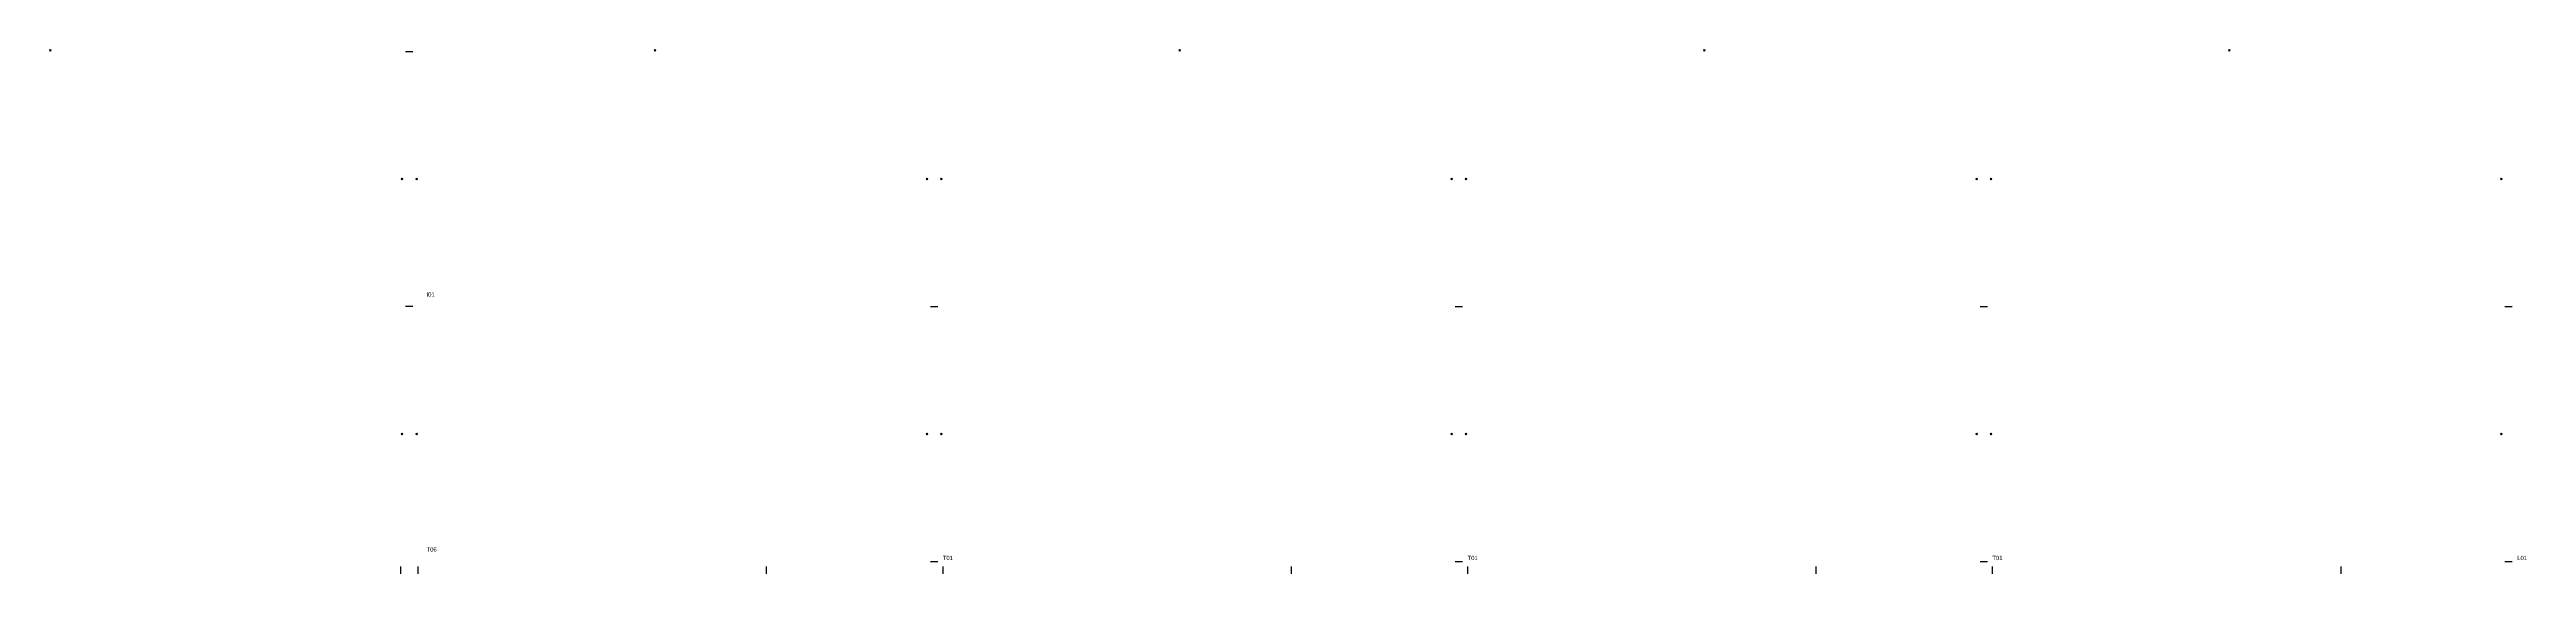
# Model space of a CAD drawing. Header units: inches. Extents: x 162 to 11993, y 18 to 332.
# Drawn here: x 162.4 to 629, y 36 to 135.7 of the extents above; entities that cross this region are included whole.
import ezdxf
from ezdxf.enums import TextEntityAlignment as Align

# ---------------------------------------------------------------- set-up
doc = ezdxf.new("R2010")
doc.units = ezdxf.units.IN
doc.header["$MEASUREMENT"] = 0
for name, color, linetype in [('DD2D_Geometry', 7, 'Continuous'), ('ENFASIS NEW', 7, 'Continuous'), ('Id Unión', 7, 'Continuous')]:
    doc.layers.add(name, color=color, linetype=linetype)
doc.styles.get("Standard").update_dxf_attribs({"font": 'stylu.ttf'})

# ---------------------------------------------------------------- blocks, each defined once
blk = doc.blocks.new('DD40103048AB')
at = {"color": 1}
for p, q in [((0.004, -0.004), (-0.004, 0.004)), ((0.004, 0.004), (-0.004, -0.004))]:
    blk.add_line(p, q, dxfattribs=at)
blk.add_point((0, 0))
blk.add_point((0, 0))
blk.add_point((0, 0), dxfattribs=at)
blk = doc.blocks.new('DD40102448AB')
at = {"color": 1}
for p, q in [((0.004, -0.004), (-0.004, 0.004)), ((0.004, 0.004), (-0.004, -0.004))]:
    blk.add_line(p, q, dxfattribs=at)
blk.add_point((0, 0))
blk.add_point((0, 0))
blk.add_point((0, 0), dxfattribs=at)
blk = doc.blocks.new('DD40102472AB')
at = {"color": 1}
for p, q in [((0.004, -0.004), (-0.004, 0.004)), ((0.004, 0.004), (-0.004, -0.004))]:
    blk.add_line(p, q, dxfattribs=at)
blk.add_point((0, 0))
blk.add_point((0, 0))
blk.add_point((0, 0), dxfattribs=at)
blk = doc.blocks.new('DD40102442AB')
at = {"color": 1}
for p, q in [((0.004, -0.004), (-0.004, 0.004)), ((0.004, 0.004), (-0.004, -0.004))]:
    blk.add_line(p, q, dxfattribs=at)
blk.add_point((0, 0))
blk.add_point((0, 0))
blk.add_point((0, 0), dxfattribs=at)
blk = doc.blocks.new('DD101048543D')
blk.add_line((0, 0.0175), (0, -0.0175))
blk = doc.blocks.new('SPACE_DD10104854')
blk.add_blockref('DD101048543D', (0, 0))
blk = doc.blocks.new('DD101024423D')
blk.add_line((0, 0.0175), (0, -0.0175))
blk = doc.blocks.new('SPACE_DD10102442')
blk.add_blockref('DD101024423D', (0, 0))
blk = doc.blocks.new('DD101036423D')
blk.add_line((0, 0.0175), (0, -0.0175))
blk = doc.blocks.new('SPACE_DD10103642')
blk.add_blockref('DD101036423D', (0, 0))
blk = doc.blocks.new('DD101030423D')
blk.add_line((0, 0.0175), (0, -0.0175))
blk = doc.blocks.new('SPACE_DD10103042')
blk.add_blockref('DD101030423D', (0, 0))
blk = doc.blocks.new('DD101048423D')
blk.add_line((0, 0.0175), (0, -0.0175))
blk = doc.blocks.new('SPACE_DD10104842')
blk.add_blockref('DD101048423D', (0, 0))
blk = doc.blocks.new('DD20153029')
blk.add_attdef('A', text='', height=0.03).set_placement((0.376, 0.156, 0.012), align=Align.MIDDLE_CENTER)
blk = doc.blocks.new('DD20113012')
blk.add_attdef('A', text='', height=0.03).set_placement((0.376, 0.156, 0.012), align=Align.MIDDLE_CENTER)
blk = doc.blocks.new('DD20153023')
blk.add_attdef('A', text='', height=0.03).set_placement((0.376, 0.156, 0.012), align=Align.MIDDLE_CENTER)
blk = doc.blocks.new('DD20113006')
blk.add_attdef('A', text='', height=0.03).set_placement((0.376, 0.076, 0.012), align=Align.MIDDLE_CENTER)
blk = doc.blocks.new('DD20152429')
blk.add_attdef('A', text='', height=0.03).set_placement((0.3, 0.156, 0.012), align=Align.MIDDLE_CENTER)
blk = doc.blocks.new('DD20112412')
blk.add_attdef('A', text='', height=0.03).set_placement((0.3, 0.156, 0.012), align=Align.MIDDLE_CENTER)
blk = doc.blocks.new('DD20152423')
blk.add_attdef('A', text='', height=0.03).set_placement((0.3, 0.156, 0.012), align=Align.MIDDLE_CENTER)
blk = doc.blocks.new('DD20112406')
blk.add_attdef('A', text='', height=0.03).set_placement((0.3, 0.076, 0.012), align=Align.MIDDLE_CENTER)
blk = doc.blocks.new('DD20153623')
blk.add_attdef('A', text='', height=0.03).set_placement((0.4525, 0.156, 0.012), align=Align.MIDDLE_CENTER)
blk = doc.blocks.new('DD20113612')
blk.add_attdef('A', text='', height=0.03).set_placement((0.4525, 0.156, 0.012), align=Align.MIDDLE_CENTER)
blk = doc.blocks.new('DD20113606')
blk.add_attdef('A', text='', height=0.03).set_placement((0.4525, 0.076, 0.012), align=Align.MIDDLE_CENTER)
blk = doc.blocks.new('DD20153605')
blk.add_attdef('A', text='', height=0.03).set_placement((0.453, 0.072, 0.012), align=Align.MIDDLE_CENTER)
blk = doc.blocks.new('DD20113624')
blk.add_attdef('A', text='', height=0.03).set_placement((0.4525, 0.156, 0.012), align=Align.MIDDLE_CENTER)
blk = doc.blocks.new('DD20154829')
blk.add_attdef('A', text='', height=0.03).set_placement((0.5285, 0.156, 0.012), align=Align.MIDDLE_CENTER)
blk = doc.blocks.new('DD20114824')
blk.add_attdef('A', text='', height=0.03).set_placement((0.605, 0.156, 0.012), align=Align.MIDDLE_CENTER)
blk = doc.blocks.new('DD20114812')
blk.add_attdef('A', text='', height=0.03).set_placement((0.605, 0.156, 0.012), align=Align.MIDDLE_CENTER)
blk = doc.blocks.new('DD20154823')
blk.add_attdef('A', text='', height=0.03).set_placement((0.5285, 0.156, 0.012), align=Align.MIDDLE_CENTER)
blk = doc.blocks.new('DD20114806')
blk.add_attdef('A', text='', height=0.03).set_placement((0.605, 0.076, 0.012), align=Align.MIDDLE_CENTER)
blk = doc.blocks.new('DD80014814')
blk.add_attdef('A', text='', height=0.03).set_placement((0.605, 0.141, 0.009), align=Align.MIDDLE_CENTER)
blk = doc.blocks.new('DD80013614')
blk.add_attdef('A', text='', height=0.03).set_placement((0.518, 0.141, 0.009), align=Align.MIDDLE_CENTER)
blk = doc.blocks.new('DD80012414')
blk.add_attdef('A', text='', height=0.03).set_placement((0.311, 0.141, 0.009), align=Align.MIDDLE_CENTER)
blk = doc.blocks.new('DD80013014')
blk.add_attdef('A', text='', height=0.03).set_placement((0.366, 0.141, 0.009), align=Align.MIDDLE_CENTER)

msp = doc.modelspace()

# ---------------------------------------------------------------- block references
at = {"layer": 'DD2D_Geometry', "xscale": 39.3700787401575, "yscale": 39.3700787401575, "zscale": 39.3700787401575}
for name, p, rotation in [('SPACE_DD10104854', (230.14, 135.3), 270), ('SPACE_DD10104854', (230.14, 87.27), 270), ('SPACE_DD10104842', (329, 87.27), 90), ('SPACE_DD10104842', (427.87, 87.27), 90), ('SPACE_DD10104842', (526.73, 87.27), 90), ('SPACE_DD10104842', (625.59, 87.27), 90), ('SPACE_DD10103642', (228.53, 37.63), 180), ('SPACE_DD10104842', (329, 39.24), 90), ('SPACE_DD10104842', (427.87, 39.24), 90), ('SPACE_DD10104842', (526.73, 39.24), 90), ('SPACE_DD10104842', (625.59, 39.24), 90)]:
    msp.add_blockref(name, p, dxfattribs=dict(at, rotation=rotation))
at = {"layer": 'DD2D_Geometry', "extrusion": (-1, 0, 2.22045e-16)}
ref = msp.add_blockref('DD20154829', (-135.11, 0, -229.03), dxfattribs=dict(at, xscale=39.3700787401575, yscale=39.3700787401575, zscale=39.3700787401575))
ref.add_attrib('A', 'S', dxfattribs={"layer": '0', "extrusion": (-1, 0, 2.22045e-16), "height": 1.18}).set_placement((-114.3, 6.14, -228.56), align=Align.MIDDLE_CENTER)
ref = msp.add_blockref('DD20114824', (-135.11, 28.98, -229.03), dxfattribs=dict(at, xscale=39.3700787401575, yscale=39.3700787401575, zscale=39.3700787401575))
ref.add_attrib('A', 'TR0', dxfattribs={"layer": '0', "extrusion": (-1, 0, 2.22045e-16), "height": 1.181}).set_placement((-111.29, 35.12, -228.56), align=Align.MIDDLE_CENTER)
at = {"layer": 'DD2D_Geometry', "extrusion": (1, -1.22465e-16, 2.22045e-16)}
ref = msp.add_blockref('DD20114824', (87.47, 28.98, 231.26), dxfattribs=dict(at, xscale=39.3700787401575, yscale=39.3700787401575, zscale=39.3700787401575))
ref.add_attrib('A', 'TR0', dxfattribs={"layer": '0', "extrusion": (1, -1.22465e-16, 2.22045e-16), "height": 1.181}).set_placement((111.29, 35.12, 231.73), align=Align.MIDDLE_CENTER)
at = {"layer": 'DD2D_Geometry', "extrusion": (-1, 1.22465e-16, 2.22045e-16)}
ref = msp.add_blockref('DD20154829', (-135.11, 0, -327.89), dxfattribs=dict(at, xscale=39.3700787401575, yscale=39.3700787401575, zscale=39.3700787401575))
ref.add_attrib('A', 'S', dxfattribs={"layer": '0', "extrusion": (-1, 1.22465e-16, 2.22045e-16), "height": 1.18}).set_placement((-114.3, 6.14, -327.42), align=Align.MIDDLE_CENTER)
ref = msp.add_blockref('DD20114812', (-135.11, 28.98, -327.89), dxfattribs=dict(at, xscale=39.3700787401575, yscale=39.3700787401575, zscale=39.3700787401575))
ref.add_attrib('A', 'TR0', dxfattribs={"layer": '0', "extrusion": (-1, 1.22465e-16, 2.22045e-16), "height": 1.181}).set_placement((-111.29, 35.12, -327.42), align=Align.MIDDLE_CENTER)
at = {"layer": 'DD2D_Geometry', "extrusion": (1, 0, 2.22045e-16)}
ref = msp.add_blockref('DD20114812', (87.47, 28.98, 330.12), dxfattribs=dict(at, xscale=39.3700787401575, yscale=39.3700787401575, zscale=39.3700787401575))
ref.add_attrib('A', 'TR0', dxfattribs={"layer": '0', "extrusion": (1, 0, 2.22045e-16), "height": 1.181}).set_placement((111.29, 35.12, 330.59), align=Align.MIDDLE_CENTER)
at = {"layer": 'DD2D_Geometry', "extrusion": (-1, 1.22465e-16, 2.22045e-16)}
ref = msp.add_blockref('DD20154829', (-135.11, 0, -426.75), dxfattribs=dict(at, xscale=39.3700787401575, yscale=39.3700787401575, zscale=39.3700787401575))
ref.add_attrib('A', 'S', dxfattribs={"layer": '0', "extrusion": (-1, 1.22465e-16, 2.22045e-16), "height": 1.18}).set_placement((-114.3, 6.14, -426.28), align=Align.MIDDLE_CENTER)
ref = msp.add_blockref('DD20114812', (-135.11, 28.98, -426.75), dxfattribs=dict(at, xscale=39.3700787401575, yscale=39.3700787401575, zscale=39.3700787401575))
ref.add_attrib('A', 'TR0', dxfattribs={"layer": '0', "extrusion": (-1, 1.22465e-16, 2.22045e-16), "height": 1.181}).set_placement((-111.29, 35.12, -426.28), align=Align.MIDDLE_CENTER)
at = {"layer": 'DD2D_Geometry', "extrusion": (1, 0, 2.22045e-16)}
ref = msp.add_blockref('DD20114812', (87.47, 28.98, 428.98), dxfattribs=dict(at, xscale=39.3700787401575, yscale=39.3700787401575, zscale=39.3700787401575))
ref.add_attrib('A', 'TR0', dxfattribs={"layer": '0', "extrusion": (1, 0, 2.22045e-16), "height": 1.181}).set_placement((111.29, 35.12, 429.45), align=Align.MIDDLE_CENTER)
at = {"layer": 'DD2D_Geometry', "extrusion": (-1, 1.22465e-16, 2.22045e-16)}
ref = msp.add_blockref('DD20154829', (-135.11, 0, -525.61), dxfattribs=dict(at, xscale=39.3700787401575, yscale=39.3700787401575, zscale=39.3700787401575))
ref.add_attrib('A', 'S', dxfattribs={"layer": '0', "extrusion": (-1, 1.22465e-16, 2.22045e-16), "height": 1.18}).set_placement((-114.3, 6.14, -525.14), align=Align.MIDDLE_CENTER)
ref = msp.add_blockref('DD20114812', (-135.11, 28.98, -525.61), dxfattribs=dict(at, xscale=39.3700787401575, yscale=39.3700787401575, zscale=39.3700787401575))
ref.add_attrib('A', 'TR0', dxfattribs={"layer": '0', "extrusion": (-1, 1.22465e-16, 2.22045e-16), "height": 1.181}).set_placement((-111.29, 35.12, -525.14), align=Align.MIDDLE_CENTER)
at = {"layer": 'DD2D_Geometry', "extrusion": (1, 0, 2.22045e-16)}
ref = msp.add_blockref('DD20114812', (87.47, 28.98, 527.84), dxfattribs=dict(at, xscale=39.3700787401575, yscale=39.3700787401575, zscale=39.3700787401575))
ref.add_attrib('A', 'TR0', dxfattribs={"layer": '0', "extrusion": (1, 0, 2.22045e-16), "height": 1.181}).set_placement((111.29, 35.12, 528.31), align=Align.MIDDLE_CENTER)
at = {"layer": 'DD2D_Geometry', "extrusion": (-1, 1.22465e-16, 2.22045e-16)}
ref = msp.add_blockref('DD20154829', (-135.11, 0, -624.47), dxfattribs=dict(at, xscale=39.3700787401575, yscale=39.3700787401575, zscale=39.3700787401575))
ref.add_attrib('A', 'S', dxfattribs={"layer": '0', "extrusion": (-1, 1.22465e-16, 2.22045e-16), "height": 1.18}).set_placement((-114.3, 6.14, -624), align=Align.MIDDLE_CENTER)
ref = msp.add_blockref('DD20114812', (-135.11, 28.98, -624.47), dxfattribs=dict(at, xscale=39.3700787401575, yscale=39.3700787401575, zscale=39.3700787401575))
ref.add_attrib('A', 'TR0', dxfattribs={"layer": '0', "extrusion": (-1, 1.22465e-16, 2.22045e-16), "height": 1.181}).set_placement((-111.29, 35.12, -624), align=Align.MIDDLE_CENTER)
at = {"layer": 'DD2D_Geometry', "extrusion": (1, 0, 2.22045e-16)}
ref = msp.add_blockref('DD20114812', (87.47, 22.99, 626.7), dxfattribs=dict(at, xscale=39.3700787401575, yscale=39.3700787401575, zscale=39.3700787401575))
ref.add_attrib('A', 'TR0', dxfattribs={"layer": '0', "extrusion": (1, 0, 2.22045e-16), "height": 1.181}).set_placement((111.29, 29.13, 627.18), align=Align.MIDDLE_CENTER)
ref = msp.add_blockref('DD20114806', (87.47, 34.76, 626.7), dxfattribs=dict(at, xscale=39.3700787401575, yscale=39.3700787401575, zscale=39.3700787401575))
ref.add_attrib('A', 'TR0', dxfattribs={"layer": '0', "extrusion": (1, 0, 2.22045e-16), "height": 1.181}).set_placement((111.29, 37.76, 627.18), align=Align.MIDDLE_CENTER)
at = {"layer": 'DD2D_Geometry', "extrusion": (1, -1.22465e-16, 2.22045e-16)}
ref = msp.add_blockref('DD20154829', (87.47, 0, 231.26), dxfattribs=dict(at, xscale=39.3700787401575, yscale=39.3700787401575, zscale=39.3700787401575))
ref.add_attrib('A', 'S', dxfattribs={"layer": '0', "extrusion": (1, -1.22465e-16, 2.22045e-16), "height": 1.18}).set_placement((108.28, 6.14, 231.73), align=Align.MIDDLE_CENTER)
at = {"layer": 'DD2D_Geometry', "extrusion": (1, 0, 2.22045e-16)}
ref = msp.add_blockref('DD80014814', (87.27, 41.06, 328.77), dxfattribs=dict(at, xscale=39.3700787401575, yscale=39.3700787401575, zscale=39.3700787401575))
ref.add_attrib('A', 'V', dxfattribs={"layer": '0', "extrusion": (1, 0, 2.22045e-16), "height": 1.18}).set_placement((111.09, 46.6, 329.12), align=Align.MIDDLE_CENTER)
ref = msp.add_blockref('DD20154829', (87.47, 0, 330.12), dxfattribs=dict(at, xscale=39.3700787401575, yscale=39.3700787401575, zscale=39.3700787401575))
ref.add_attrib('A', 'S', dxfattribs={"layer": '0', "extrusion": (1, 0, 2.22045e-16), "height": 1.18}).set_placement((108.28, 6.14, 330.59), align=Align.MIDDLE_CENTER)
ref = msp.add_blockref('DD80014814', (87.27, 41.06, 427.63), dxfattribs=dict(at, xscale=39.3700787401575, yscale=39.3700787401575, zscale=39.3700787401575))
ref.add_attrib('A', 'V', dxfattribs={"layer": '0', "extrusion": (1, 0, 2.22045e-16), "height": 1.18}).set_placement((111.09, 46.6, 427.98), align=Align.MIDDLE_CENTER)
ref = msp.add_blockref('DD20154829', (87.47, 0, 428.98), dxfattribs=dict(at, xscale=39.3700787401575, yscale=39.3700787401575, zscale=39.3700787401575))
ref.add_attrib('A', 'S', dxfattribs={"layer": '0', "extrusion": (1, 0, 2.22045e-16), "height": 1.18}).set_placement((108.28, 6.14, 429.45), align=Align.MIDDLE_CENTER)
ref = msp.add_blockref('DD80014814', (87.27, 41.06, 526.49), dxfattribs=dict(at, xscale=39.3700787401575, yscale=39.3700787401575, zscale=39.3700787401575))
ref.add_attrib('A', 'V', dxfattribs={"layer": '0', "extrusion": (1, 0, 2.22045e-16), "height": 1.18}).set_placement((111.09, 46.6, 526.85), align=Align.MIDDLE_CENTER)
ref = msp.add_blockref('DD20154829', (87.47, 0, 527.84), dxfattribs=dict(at, xscale=39.3700787401575, yscale=39.3700787401575, zscale=39.3700787401575))
ref.add_attrib('A', 'S', dxfattribs={"layer": '0', "extrusion": (1, 0, 2.22045e-16), "height": 1.18}).set_placement((108.28, 6.14, 528.31), align=Align.MIDDLE_CENTER)
ref = msp.add_blockref('DD80014814', (87.27, 41.06, 625.35), dxfattribs=dict(at, xscale=39.3700787401575, yscale=39.3700787401575, zscale=39.3700787401575))
ref.add_attrib('A', 'V', dxfattribs={"layer": '0', "extrusion": (1, 0, 2.22045e-16), "height": 1.18}).set_placement((111.09, 46.6, 625.71), align=Align.MIDDLE_CENTER)
ref = msp.add_blockref('DD20154823', (87.47, 0, 626.7), dxfattribs=dict(at, xscale=39.3700787401575, yscale=39.3700787401575, zscale=39.3700787401575))
ref.add_attrib('A', 'S', dxfattribs={"layer": '0', "extrusion": (1, 0, 2.22045e-16), "height": 1.18}).set_placement((108.28, 6.14, 627.18), align=Align.MIDDLE_CENTER)
at = {"layer": 'DD2D_Geometry', "extrusion": (-1, 0, 2.22045e-16)}
ref = msp.add_blockref('DD20154829', (-87.07, 0, -229.03), dxfattribs=dict(at, xscale=39.3700787401575, yscale=39.3700787401575, zscale=39.3700787401575))
ref.add_attrib('A', 'S', dxfattribs={"layer": '0', "extrusion": (-1, 0, 2.22045e-16), "height": 1.18}).set_placement((-66.27, 6.14, -228.56), align=Align.MIDDLE_CENTER)
at = {"layer": 'DD2D_Geometry', "extrusion": (-1, 1.22465e-16, 2.22045e-16)}
ref = msp.add_blockref('DD20154829', (-87.07, 0, -327.89), dxfattribs=dict(at, xscale=39.3700787401575, yscale=39.3700787401575, zscale=39.3700787401575))
ref.add_attrib('A', 'S', dxfattribs={"layer": '0', "extrusion": (-1, 1.22465e-16, 2.22045e-16), "height": 1.18}).set_placement((-66.27, 6.14, -327.42), align=Align.MIDDLE_CENTER)
ref = msp.add_blockref('DD20154829', (-87.07, 0, -426.75), dxfattribs=dict(at, xscale=39.3700787401575, yscale=39.3700787401575, zscale=39.3700787401575))
ref.add_attrib('A', 'S', dxfattribs={"layer": '0', "extrusion": (-1, 1.22465e-16, 2.22045e-16), "height": 1.18}).set_placement((-66.27, 6.14, -426.28), align=Align.MIDDLE_CENTER)
ref = msp.add_blockref('DD20154829', (-87.07, 0, -525.61), dxfattribs=dict(at, xscale=39.3700787401575, yscale=39.3700787401575, zscale=39.3700787401575))
ref.add_attrib('A', 'S', dxfattribs={"layer": '0', "extrusion": (-1, 1.22465e-16, 2.22045e-16), "height": 1.18}).set_placement((-66.27, 6.14, -525.14), align=Align.MIDDLE_CENTER)
ref = msp.add_blockref('DD20154829', (-87.07, 0, -624.47), dxfattribs=dict(at, xscale=39.3700787401575, yscale=39.3700787401575, zscale=39.3700787401575))
ref.add_attrib('A', 'S', dxfattribs={"layer": '0', "extrusion": (-1, 1.22465e-16, 2.22045e-16), "height": 1.18}).set_placement((-66.27, 6.14, -624), align=Align.MIDDLE_CENTER)
at = {"layer": 'DD2D_Geometry', "extrusion": (-1, 0, 2.22045e-16)}
ref = msp.add_blockref('DD20114824', (-87.07, 28.98, -229.03), dxfattribs=dict(at, xscale=39.3700787401575, yscale=39.3700787401575, zscale=39.3700787401575))
ref.add_attrib('A', 'TR0', dxfattribs={"layer": '0', "extrusion": (-1, 0, 2.22045e-16), "height": 1.181}).set_placement((-63.26, 35.12, -228.56), align=Align.MIDDLE_CENTER)
at = {"layer": 'DD2D_Geometry', "extrusion": (1, -1.22465e-16, 2.22045e-16)}
ref = msp.add_blockref('DD20114824', (39.44, 28.98, 231.26), dxfattribs=dict(at, xscale=39.3700787401575, yscale=39.3700787401575, zscale=39.3700787401575))
ref.add_attrib('A', 'TR0', dxfattribs={"layer": '0', "extrusion": (1, -1.22465e-16, 2.22045e-16), "height": 1.181}).set_placement((63.26, 35.12, 231.73), align=Align.MIDDLE_CENTER)
ref = msp.add_blockref('DD20154829', (39.44, 0, 231.26), dxfattribs=dict(at, xscale=39.3700787401575, yscale=39.3700787401575, zscale=39.3700787401575))
ref.add_attrib('A', 'S', dxfattribs={"layer": '0', "extrusion": (1, -1.22465e-16, 2.22045e-16), "height": 1.18}).set_placement((60.24, 6.14, 231.73), align=Align.MIDDLE_CENTER)
at = {"layer": 'DD2D_Geometry', "extrusion": (-1, 1.22465e-16, 2.22045e-16)}
ref = msp.add_blockref('DD20114812', (-87.07, 28.98, -327.89), dxfattribs=dict(at, xscale=39.3700787401575, yscale=39.3700787401575, zscale=39.3700787401575))
ref.add_attrib('A', 'TR0', dxfattribs={"layer": '0', "extrusion": (-1, 1.22465e-16, 2.22045e-16), "height": 1.181}).set_placement((-63.26, 35.12, -327.42), align=Align.MIDDLE_CENTER)
at = {"layer": 'DD2D_Geometry', "extrusion": (1, 0, 2.22045e-16)}
ref = msp.add_blockref('DD80014814', (39.24, 41.06, 328.77), dxfattribs=dict(at, xscale=39.3700787401575, yscale=39.3700787401575, zscale=39.3700787401575))
ref.add_attrib('A', 'V', dxfattribs={"layer": '0', "extrusion": (1, 0, 2.22045e-16), "height": 1.18}).set_placement((63.06, 46.6, 329.12), align=Align.MIDDLE_CENTER)
ref = msp.add_blockref('DD20114812', (39.44, 28.98, 330.12), dxfattribs=dict(at, xscale=39.3700787401575, yscale=39.3700787401575, zscale=39.3700787401575))
ref.add_attrib('A', 'TR0', dxfattribs={"layer": '0', "extrusion": (1, 0, 2.22045e-16), "height": 1.181}).set_placement((63.26, 35.12, 330.59), align=Align.MIDDLE_CENTER)
ref = msp.add_blockref('DD20154829', (39.44, 0, 330.12), dxfattribs=dict(at, xscale=39.3700787401575, yscale=39.3700787401575, zscale=39.3700787401575))
ref.add_attrib('A', 'S', dxfattribs={"layer": '0', "extrusion": (1, 0, 2.22045e-16), "height": 1.18}).set_placement((60.24, 6.14, 330.59), align=Align.MIDDLE_CENTER)
at = {"layer": 'DD2D_Geometry', "extrusion": (-1, 1.22465e-16, 2.22045e-16)}
ref = msp.add_blockref('DD20114812', (-87.07, 28.98, -426.75), dxfattribs=dict(at, xscale=39.3700787401575, yscale=39.3700787401575, zscale=39.3700787401575))
ref.add_attrib('A', 'TR0', dxfattribs={"layer": '0', "extrusion": (-1, 1.22465e-16, 2.22045e-16), "height": 1.181}).set_placement((-63.26, 35.12, -426.28), align=Align.MIDDLE_CENTER)
at = {"layer": 'DD2D_Geometry', "extrusion": (1, 0, 2.22045e-16)}
ref = msp.add_blockref('DD80014814', (39.24, 41.06, 427.63), dxfattribs=dict(at, xscale=39.3700787401575, yscale=39.3700787401575, zscale=39.3700787401575))
ref.add_attrib('A', 'V', dxfattribs={"layer": '0', "extrusion": (1, 0, 2.22045e-16), "height": 1.18}).set_placement((63.06, 46.6, 427.98), align=Align.MIDDLE_CENTER)
ref = msp.add_blockref('DD20114812', (39.44, 28.98, 428.98), dxfattribs=dict(at, xscale=39.3700787401575, yscale=39.3700787401575, zscale=39.3700787401575))
ref.add_attrib('A', 'TR0', dxfattribs={"layer": '0', "extrusion": (1, 0, 2.22045e-16), "height": 1.181}).set_placement((63.26, 35.12, 429.45), align=Align.MIDDLE_CENTER)
ref = msp.add_blockref('DD20154829', (39.44, 0, 428.98), dxfattribs=dict(at, xscale=39.3700787401575, yscale=39.3700787401575, zscale=39.3700787401575))
ref.add_attrib('A', 'S', dxfattribs={"layer": '0', "extrusion": (1, 0, 2.22045e-16), "height": 1.18}).set_placement((60.24, 6.14, 429.45), align=Align.MIDDLE_CENTER)
at = {"layer": 'DD2D_Geometry', "extrusion": (-1, 1.22465e-16, 2.22045e-16)}
ref = msp.add_blockref('DD20114812', (-87.07, 28.98, -525.61), dxfattribs=dict(at, xscale=39.3700787401575, yscale=39.3700787401575, zscale=39.3700787401575))
ref.add_attrib('A', 'TR0', dxfattribs={"layer": '0', "extrusion": (-1, 1.22465e-16, 2.22045e-16), "height": 1.181}).set_placement((-63.26, 35.12, -525.14), align=Align.MIDDLE_CENTER)
at = {"layer": 'DD2D_Geometry', "extrusion": (1, 0, 2.22045e-16)}
ref = msp.add_blockref('DD80014814', (39.24, 41.06, 526.49), dxfattribs=dict(at, xscale=39.3700787401575, yscale=39.3700787401575, zscale=39.3700787401575))
ref.add_attrib('A', 'V', dxfattribs={"layer": '0', "extrusion": (1, 0, 2.22045e-16), "height": 1.18}).set_placement((63.06, 46.6, 526.85), align=Align.MIDDLE_CENTER)
ref = msp.add_blockref('DD20114812', (39.44, 28.98, 527.84), dxfattribs=dict(at, xscale=39.3700787401575, yscale=39.3700787401575, zscale=39.3700787401575))
ref.add_attrib('A', 'TR0', dxfattribs={"layer": '0', "extrusion": (1, 0, 2.22045e-16), "height": 1.181}).set_placement((63.26, 35.12, 528.31), align=Align.MIDDLE_CENTER)
ref = msp.add_blockref('DD20154829', (39.44, 0, 527.84), dxfattribs=dict(at, xscale=39.3700787401575, yscale=39.3700787401575, zscale=39.3700787401575))
ref.add_attrib('A', 'S', dxfattribs={"layer": '0', "extrusion": (1, 0, 2.22045e-16), "height": 1.18}).set_placement((60.24, 6.14, 528.31), align=Align.MIDDLE_CENTER)
at = {"layer": 'DD2D_Geometry', "extrusion": (-1, 1.22465e-16, 2.22045e-16)}
ref = msp.add_blockref('DD20114812', (-87.07, 28.98, -624.47), dxfattribs=dict(at, xscale=39.3700787401575, yscale=39.3700787401575, zscale=39.3700787401575))
ref.add_attrib('A', 'TR0', dxfattribs={"layer": '0', "extrusion": (-1, 1.22465e-16, 2.22045e-16), "height": 1.181}).set_placement((-63.26, 35.12, -624), align=Align.MIDDLE_CENTER)
at = {"layer": 'DD2D_Geometry', "extrusion": (1, 0, 2.22045e-16)}
ref = msp.add_blockref('DD80014814', (39.24, 41.06, 625.35), dxfattribs=dict(at, xscale=39.3700787401575, yscale=39.3700787401575, zscale=39.3700787401575))
ref.add_attrib('A', 'V', dxfattribs={"layer": '0', "extrusion": (1, 0, 2.22045e-16), "height": 1.18}).set_placement((63.06, 46.6, 625.71), align=Align.MIDDLE_CENTER)
ref = msp.add_blockref('DD20114812', (39.44, 22.99, 626.7), dxfattribs=dict(at, xscale=39.3700787401575, yscale=39.3700787401575, zscale=39.3700787401575))
ref.add_attrib('A', 'TR0', dxfattribs={"layer": '0', "extrusion": (1, 0, 2.22045e-16), "height": 1.181}).set_placement((63.26, 29.13, 627.18), align=Align.MIDDLE_CENTER)
ref = msp.add_blockref('DD20114806', (39.44, 34.76, 626.7), dxfattribs=dict(at, xscale=39.3700787401575, yscale=39.3700787401575, zscale=39.3700787401575))
ref.add_attrib('A', 'TR0', dxfattribs={"layer": '0', "extrusion": (1, 0, 2.22045e-16), "height": 1.181}).set_placement((63.26, 37.76, 627.18), align=Align.MIDDLE_CENTER)
ref = msp.add_blockref('DD20154823', (39.44, 0, 626.7), dxfattribs=dict(at, xscale=39.3700787401575, yscale=39.3700787401575, zscale=39.3700787401575))
ref.add_attrib('A', 'S', dxfattribs={"layer": '0', "extrusion": (1, 0, 2.22045e-16), "height": 1.18}).set_placement((60.24, 6.14, 627.18), align=Align.MIDDLE_CENTER)
at = {"layer": 'DD2D_Geometry', "extrusion": (0, 1, 2.22045e-16)}
ref = msp.add_blockref('DD80013614', (-228.53, 41.06, 37.39), dxfattribs=dict(at, xscale=39.3700787401575, yscale=39.3700787401575, zscale=39.3700787401575))
ref.add_attrib('A', 'V', dxfattribs={"layer": '0', "extrusion": (0, 1, 2.22045e-16), "height": 1.18}).set_placement((-208.15, 46.6, 37.74), align=Align.MIDDLE_CENTER)
ref = msp.add_blockref('DD20113624', (-228.33, 5.2, 38.74), dxfattribs=dict(at, xscale=39.3700787401575, yscale=39.3700787401575, zscale=39.3700787401575))
ref.add_attrib('A', 'TR0', dxfattribs={"layer": '0', "extrusion": (0, 1, 2.22045e-16), "height": 1.181}).set_placement((-210.52, 11.34, 39.21), align=Align.MIDDLE_CENTER)
ref = msp.add_blockref('DD20113612', (-228.33, 28.98, 38.74), dxfattribs=dict(at, xscale=39.3700787401575, yscale=39.3700787401575, zscale=39.3700787401575))
ref.add_attrib('A', 'TR0', dxfattribs={"layer": '0', "extrusion": (0, 1, 2.22045e-16), "height": 1.181}).set_placement((-210.52, 35.12, 39.21), align=Align.MIDDLE_CENTER)
ref = msp.add_blockref('DD20153605', (-228.33, 0, 38.74), dxfattribs=dict(at, xscale=39.3700787401575, yscale=39.3700787401575, zscale=39.3700787401575))
ref.add_attrib('A', 'S', dxfattribs={"layer": '0', "extrusion": (0, 1, 2.22045e-16), "height": 1.18}).set_placement((-210.52, 2.84, 39.21), align=Align.MIDDLE_CENTER)
at = {"layer": 'DD2D_Geometry', "xscale": 39.3700787401575, "yscale": 39.3700787401575, "zscale": 39.3700787401575}
for name, p in [('SPACE_DD10102442', (231.76, 37.63)), ('SPACE_DD10103042', (297.39, 37.63)), ('SPACE_DD10102442', (330.62, 37.63)), ('SPACE_DD10103042', (396.25, 37.63)), ('SPACE_DD10102442', (429.48, 37.63)), ('SPACE_DD10103042', (495.11, 37.63)), ('SPACE_DD10102442', (528.34, 37.63)), ('SPACE_DD10103042', (593.97, 37.63))]:
    msp.add_blockref(name, p, dxfattribs=at)
at = {"layer": 'DD2D_Geometry', "extrusion": (1.22465e-16, 1, 2.22045e-16)}
ref = msp.add_blockref('DD20112412', (-255.58, 28.98, 38.74), dxfattribs=dict(at, xscale=39.3700787401575, yscale=39.3700787401575, zscale=39.3700787401575))
ref.add_attrib('A', 'TR0', dxfattribs={"layer": '0', "extrusion": (1.22465e-16, 1, 2.22045e-16), "height": 1.181}).set_placement((-243.77, 35.12, 39.21), align=Align.MIDDLE_CENTER)
ref = msp.add_blockref('DD20152429', (-255.58, 0, 38.74), dxfattribs=dict(at, xscale=39.3700787401575, yscale=39.3700787401575, zscale=39.3700787401575))
ref.add_attrib('A', 'S', dxfattribs={"layer": '0', "extrusion": (1.22465e-16, 1, 2.22045e-16), "height": 1.18}).set_placement((-243.77, 6.14, 39.21), align=Align.MIDDLE_CENTER)
at = {"layer": 'DD2D_Geometry', "extrusion": (0, -1, 2.22045e-16)}
ref = msp.add_blockref('DD80012414', (231.76, 41.06, -37.86), dxfattribs=dict(at, xscale=39.3700787401575, yscale=39.3700787401575, zscale=39.3700787401575))
ref.add_attrib('A', 'V', dxfattribs={"layer": '0', "extrusion": (0, -1, 2.22045e-16), "height": 1.18}).set_placement((244.01, 46.6, -37.51), align=Align.MIDDLE_CENTER)
at = {"layer": 'DD2D_Geometry', "extrusion": (1.22465e-16, 1, 2.22045e-16)}
ref = msp.add_blockref('DD20113012', (-327.19, 28.98, 38.74), dxfattribs=dict(at, xscale=39.3700787401575, yscale=39.3700787401575, zscale=39.3700787401575))
ref.add_attrib('A', 'TR0', dxfattribs={"layer": '0', "extrusion": (1.22465e-16, 1, 2.22045e-16), "height": 1.181}).set_placement((-312.39, 35.12, 39.21), align=Align.MIDDLE_CENTER)
at = {"layer": 'DD2D_Geometry', "extrusion": (0, -1, 2.22045e-16)}
ref = msp.add_blockref('DD80013014', (297.39, 41.06, -37.86), dxfattribs=dict(at, xscale=39.3700787401575, yscale=39.3700787401575, zscale=39.3700787401575))
ref.add_attrib('A', 'V', dxfattribs={"layer": '0', "extrusion": (0, -1, 2.22045e-16), "height": 1.18}).set_placement((311.8, 46.6, -37.51), align=Align.MIDDLE_CENTER)
at = {"layer": 'DD2D_Geometry', "extrusion": (1.22465e-16, 1, 2.22045e-16)}
ref = msp.add_blockref('DD20153029', (-327.19, 0, 38.74), dxfattribs=dict(at, xscale=39.3700787401575, yscale=39.3700787401575, zscale=39.3700787401575))
ref.add_attrib('A', 'S', dxfattribs={"layer": '0', "extrusion": (1.22465e-16, 1, 2.22045e-16), "height": 1.18}).set_placement((-312.39, 6.14, 39.21), align=Align.MIDDLE_CENTER)
ref = msp.add_blockref('DD20112412', (-354.44, 28.98, 38.74), dxfattribs=dict(at, xscale=39.3700787401575, yscale=39.3700787401575, zscale=39.3700787401575))
ref.add_attrib('A', 'TR0', dxfattribs={"layer": '0', "extrusion": (1.22465e-16, 1, 2.22045e-16), "height": 1.181}).set_placement((-342.63, 35.12, 39.21), align=Align.MIDDLE_CENTER)
ref = msp.add_blockref('DD20152429', (-354.44, 0, 38.74), dxfattribs=dict(at, xscale=39.3700787401575, yscale=39.3700787401575, zscale=39.3700787401575))
ref.add_attrib('A', 'S', dxfattribs={"layer": '0', "extrusion": (1.22465e-16, 1, 2.22045e-16), "height": 1.18}).set_placement((-342.63, 6.14, 39.21), align=Align.MIDDLE_CENTER)
at = {"layer": 'DD2D_Geometry', "extrusion": (0, -1, 2.22045e-16)}
ref = msp.add_blockref('DD80012414', (330.62, 41.06, -37.86), dxfattribs=dict(at, xscale=39.3700787401575, yscale=39.3700787401575, zscale=39.3700787401575))
ref.add_attrib('A', 'V', dxfattribs={"layer": '0', "extrusion": (0, -1, 2.22045e-16), "height": 1.18}).set_placement((342.88, 46.6, -37.51), align=Align.MIDDLE_CENTER)
at = {"layer": 'DD2D_Geometry', "extrusion": (1.22465e-16, 1, 2.22045e-16)}
ref = msp.add_blockref('DD20113012', (-426.06, 28.98, 38.74), dxfattribs=dict(at, xscale=39.3700787401575, yscale=39.3700787401575, zscale=39.3700787401575))
ref.add_attrib('A', 'TR0', dxfattribs={"layer": '0', "extrusion": (1.22465e-16, 1, 2.22045e-16), "height": 1.181}).set_placement((-411.25, 35.12, 39.21), align=Align.MIDDLE_CENTER)
at = {"layer": 'DD2D_Geometry', "extrusion": (0, -1, 2.22045e-16)}
ref = msp.add_blockref('DD80013014', (396.25, 41.06, -37.86), dxfattribs=dict(at, xscale=39.3700787401575, yscale=39.3700787401575, zscale=39.3700787401575))
ref.add_attrib('A', 'V', dxfattribs={"layer": '0', "extrusion": (0, -1, 2.22045e-16), "height": 1.18}).set_placement((410.67, 46.6, -37.51), align=Align.MIDDLE_CENTER)
at = {"layer": 'DD2D_Geometry', "extrusion": (1.22465e-16, 1, 2.22045e-16)}
ref = msp.add_blockref('DD20153029', (-426.06, 0, 38.74), dxfattribs=dict(at, xscale=39.3700787401575, yscale=39.3700787401575, zscale=39.3700787401575))
ref.add_attrib('A', 'S', dxfattribs={"layer": '0', "extrusion": (1.22465e-16, 1, 2.22045e-16), "height": 1.18}).set_placement((-411.25, 6.14, 39.21), align=Align.MIDDLE_CENTER)
ref = msp.add_blockref('DD20112412', (-453.3, 28.98, 38.74), dxfattribs=dict(at, xscale=39.3700787401575, yscale=39.3700787401575, zscale=39.3700787401575))
ref.add_attrib('A', 'TR0', dxfattribs={"layer": '0', "extrusion": (1.22465e-16, 1, 2.22045e-16), "height": 1.181}).set_placement((-441.49, 35.12, 39.21), align=Align.MIDDLE_CENTER)
ref = msp.add_blockref('DD20152429', (-453.3, 0, 38.74), dxfattribs=dict(at, xscale=39.3700787401575, yscale=39.3700787401575, zscale=39.3700787401575))
ref.add_attrib('A', 'S', dxfattribs={"layer": '0', "extrusion": (1.22465e-16, 1, 2.22045e-16), "height": 1.18}).set_placement((-441.49, 6.14, 39.21), align=Align.MIDDLE_CENTER)
at = {"layer": 'DD2D_Geometry', "extrusion": (0, -1, 2.22045e-16)}
ref = msp.add_blockref('DD80012414', (429.48, 41.06, -37.86), dxfattribs=dict(at, xscale=39.3700787401575, yscale=39.3700787401575, zscale=39.3700787401575))
ref.add_attrib('A', 'V', dxfattribs={"layer": '0', "extrusion": (0, -1, 2.22045e-16), "height": 1.18}).set_placement((441.74, 46.6, -37.51), align=Align.MIDDLE_CENTER)
at = {"layer": 'DD2D_Geometry', "extrusion": (1.22465e-16, 1, 2.22045e-16)}
ref = msp.add_blockref('DD20113012', (-524.92, 28.98, 38.74), dxfattribs=dict(at, xscale=39.3700787401575, yscale=39.3700787401575, zscale=39.3700787401575))
ref.add_attrib('A', 'TR0', dxfattribs={"layer": '0', "extrusion": (1.22465e-16, 1, 2.22045e-16), "height": 1.181}).set_placement((-510.11, 35.12, 39.21), align=Align.MIDDLE_CENTER)
at = {"layer": 'DD2D_Geometry', "extrusion": (0, -1, 2.22045e-16)}
ref = msp.add_blockref('DD80013014', (495.11, 41.06, -37.86), dxfattribs=dict(at, xscale=39.3700787401575, yscale=39.3700787401575, zscale=39.3700787401575))
ref.add_attrib('A', 'V', dxfattribs={"layer": '0', "extrusion": (0, -1, 2.22045e-16), "height": 1.18}).set_placement((509.53, 46.6, -37.51), align=Align.MIDDLE_CENTER)
at = {"layer": 'DD2D_Geometry', "extrusion": (1.22465e-16, 1, 2.22045e-16)}
ref = msp.add_blockref('DD20153029', (-524.92, 0, 38.74), dxfattribs=dict(at, xscale=39.3700787401575, yscale=39.3700787401575, zscale=39.3700787401575))
ref.add_attrib('A', 'S', dxfattribs={"layer": '0', "extrusion": (1.22465e-16, 1, 2.22045e-16), "height": 1.18}).set_placement((-510.11, 6.14, 39.21), align=Align.MIDDLE_CENTER)
ref = msp.add_blockref('DD20112412', (-552.16, 28.98, 38.74), dxfattribs=dict(at, xscale=39.3700787401575, yscale=39.3700787401575, zscale=39.3700787401575))
ref.add_attrib('A', 'TR0', dxfattribs={"layer": '0', "extrusion": (1.22465e-16, 1, 2.22045e-16), "height": 1.181}).set_placement((-540.35, 35.12, 39.21), align=Align.MIDDLE_CENTER)
ref = msp.add_blockref('DD20152429', (-552.16, 0, 38.74), dxfattribs=dict(at, xscale=39.3700787401575, yscale=39.3700787401575, zscale=39.3700787401575))
ref.add_attrib('A', 'S', dxfattribs={"layer": '0', "extrusion": (1.22465e-16, 1, 2.22045e-16), "height": 1.18}).set_placement((-540.35, 6.14, 39.21), align=Align.MIDDLE_CENTER)
at = {"layer": 'DD2D_Geometry', "extrusion": (0, -1, 2.22045e-16)}
ref = msp.add_blockref('DD80012414', (528.34, 41.06, -37.86), dxfattribs=dict(at, xscale=39.3700787401575, yscale=39.3700787401575, zscale=39.3700787401575))
ref.add_attrib('A', 'V', dxfattribs={"layer": '0', "extrusion": (0, -1, 2.22045e-16), "height": 1.18}).set_placement((540.6, 46.6, -37.51), align=Align.MIDDLE_CENTER)
at = {"layer": 'DD2D_Geometry', "extrusion": (1.22465e-16, 1, 2.22045e-16)}
ref = msp.add_blockref('DD20113012', (-623.78, 28.98, 38.74), dxfattribs=dict(at, xscale=39.3700787401575, yscale=39.3700787401575, zscale=39.3700787401575))
ref.add_attrib('A', 'TR0', dxfattribs={"layer": '0', "extrusion": (1.22465e-16, 1, 2.22045e-16), "height": 1.181}).set_placement((-608.97, 35.12, 39.21), align=Align.MIDDLE_CENTER)
at = {"layer": 'DD2D_Geometry', "extrusion": (0, -1, 2.22045e-16)}
ref = msp.add_blockref('DD80013014', (593.97, 41.06, -37.86), dxfattribs=dict(at, xscale=39.3700787401575, yscale=39.3700787401575, zscale=39.3700787401575))
ref.add_attrib('A', 'V', dxfattribs={"layer": '0', "extrusion": (0, -1, 2.22045e-16), "height": 1.18}).set_placement((608.39, 46.6, -37.51), align=Align.MIDDLE_CENTER)
at = {"layer": 'DD2D_Geometry', "extrusion": (1.22465e-16, 1, 2.22045e-16)}
ref = msp.add_blockref('DD20153029', (-623.78, 0, 38.74), dxfattribs=dict(at, xscale=39.3700787401575, yscale=39.3700787401575, zscale=39.3700787401575))
ref.add_attrib('A', 'S', dxfattribs={"layer": '0', "extrusion": (1.22465e-16, 1, 2.22045e-16), "height": 1.18}).set_placement((-608.97, 6.14, 39.21), align=Align.MIDDLE_CENTER)
at = {"layer": 'DD2D_Geometry', "extrusion": (-1.22465e-16, -1, 2.22045e-16)}
ref = msp.add_blockref('DD20113612', (192.7, 22.99, -36.51), dxfattribs=dict(at, xscale=39.3700787401575, yscale=39.3700787401575, zscale=39.3700787401575))
ref.add_attrib('A', 'TR0', dxfattribs={"layer": '0', "extrusion": (-1.22465e-16, -1, 2.22045e-16), "height": 1.181}).set_placement((210.52, 29.13, -36.04), align=Align.MIDDLE_CENTER)
ref = msp.add_blockref('DD20113606', (192.7, 34.76, -36.51), dxfattribs=dict(at, xscale=39.3700787401575, yscale=39.3700787401575, zscale=39.3700787401575))
ref.add_attrib('A', 'TR0', dxfattribs={"layer": '0', "extrusion": (-1.22465e-16, -1, 2.22045e-16), "height": 1.181}).set_placement((210.52, 37.76, -36.04), align=Align.MIDDLE_CENTER)
ref = msp.add_blockref('DD20153623', (192.7, 0, -36.51), dxfattribs=dict(at, xscale=39.3700787401575, yscale=39.3700787401575, zscale=39.3700787401575))
ref.add_attrib('A', 'S', dxfattribs={"layer": '0', "extrusion": (-1.22465e-16, -1, 2.22045e-16), "height": 1.18}).set_placement((210.52, 6.14, -36.04), align=Align.MIDDLE_CENTER)
at = {"layer": 'DD2D_Geometry', "extrusion": (0, -1, 2.22045e-16)}
ref = msp.add_blockref('DD20112412', (231.95, 22.99, -36.51), dxfattribs=dict(at, xscale=39.3700787401575, yscale=39.3700787401575, zscale=39.3700787401575))
ref.add_attrib('A', 'TR0', dxfattribs={"layer": '0', "extrusion": (0, -1, 2.22045e-16), "height": 1.181}).set_placement((243.77, 29.13, -36.04), align=Align.MIDDLE_CENTER)
ref = msp.add_blockref('DD20112406', (231.95, 34.76, -36.51), dxfattribs=dict(at, xscale=39.3700787401575, yscale=39.3700787401575, zscale=39.3700787401575))
ref.add_attrib('A', 'TR0', dxfattribs={"layer": '0', "extrusion": (0, -1, 2.22045e-16), "height": 1.181}).set_placement((243.77, 37.76, -36.04), align=Align.MIDDLE_CENTER)
ref = msp.add_blockref('DD20152423', (231.95, 0, -36.51), dxfattribs=dict(at, xscale=39.3700787401575, yscale=39.3700787401575, zscale=39.3700787401575))
ref.add_attrib('A', 'S', dxfattribs={"layer": '0', "extrusion": (0, -1, 2.22045e-16), "height": 1.18}).set_placement((243.77, 6.14, -36.04), align=Align.MIDDLE_CENTER)
ref = msp.add_blockref('DD20113012', (297.59, 22.99, -36.51), dxfattribs=dict(at, xscale=39.3700787401575, yscale=39.3700787401575, zscale=39.3700787401575))
ref.add_attrib('A', 'TR0', dxfattribs={"layer": '0', "extrusion": (0, -1, 2.22045e-16), "height": 1.181}).set_placement((312.39, 29.13, -36.04), align=Align.MIDDLE_CENTER)
ref = msp.add_blockref('DD20113006', (297.59, 34.76, -36.51), dxfattribs=dict(at, xscale=39.3700787401575, yscale=39.3700787401575, zscale=39.3700787401575))
ref.add_attrib('A', 'TR0', dxfattribs={"layer": '0', "extrusion": (0, -1, 2.22045e-16), "height": 1.181}).set_placement((312.39, 37.76, -36.04), align=Align.MIDDLE_CENTER)
ref = msp.add_blockref('DD20153023', (297.59, 0, -36.51), dxfattribs=dict(at, xscale=39.3700787401575, yscale=39.3700787401575, zscale=39.3700787401575))
ref.add_attrib('A', 'S', dxfattribs={"layer": '0', "extrusion": (0, -1, 2.22045e-16), "height": 1.18}).set_placement((312.39, 6.14, -36.04), align=Align.MIDDLE_CENTER)
ref = msp.add_blockref('DD20112412', (330.82, 22.99, -36.51), dxfattribs=dict(at, xscale=39.3700787401575, yscale=39.3700787401575, zscale=39.3700787401575))
ref.add_attrib('A', 'TR0', dxfattribs={"layer": '0', "extrusion": (0, -1, 2.22045e-16), "height": 1.181}).set_placement((342.63, 29.13, -36.04), align=Align.MIDDLE_CENTER)
ref = msp.add_blockref('DD20112406', (330.82, 34.76, -36.51), dxfattribs=dict(at, xscale=39.3700787401575, yscale=39.3700787401575, zscale=39.3700787401575))
ref.add_attrib('A', 'TR0', dxfattribs={"layer": '0', "extrusion": (0, -1, 2.22045e-16), "height": 1.181}).set_placement((342.63, 37.76, -36.04), align=Align.MIDDLE_CENTER)
ref = msp.add_blockref('DD20152423', (330.82, 0, -36.51), dxfattribs=dict(at, xscale=39.3700787401575, yscale=39.3700787401575, zscale=39.3700787401575))
ref.add_attrib('A', 'S', dxfattribs={"layer": '0', "extrusion": (0, -1, 2.22045e-16), "height": 1.18}).set_placement((342.63, 6.14, -36.04), align=Align.MIDDLE_CENTER)
ref = msp.add_blockref('DD20113012', (396.45, 22.99, -36.51), dxfattribs=dict(at, xscale=39.3700787401575, yscale=39.3700787401575, zscale=39.3700787401575))
ref.add_attrib('A', 'TR0', dxfattribs={"layer": '0', "extrusion": (0, -1, 2.22045e-16), "height": 1.181}).set_placement((411.25, 29.13, -36.04), align=Align.MIDDLE_CENTER)
ref = msp.add_blockref('DD20113006', (396.45, 34.76, -36.51), dxfattribs=dict(at, xscale=39.3700787401575, yscale=39.3700787401575, zscale=39.3700787401575))
ref.add_attrib('A', 'TR0', dxfattribs={"layer": '0', "extrusion": (0, -1, 2.22045e-16), "height": 1.181}).set_placement((411.25, 37.76, -36.04), align=Align.MIDDLE_CENTER)
ref = msp.add_blockref('DD20153023', (396.45, 0, -36.51), dxfattribs=dict(at, xscale=39.3700787401575, yscale=39.3700787401575, zscale=39.3700787401575))
ref.add_attrib('A', 'S', dxfattribs={"layer": '0', "extrusion": (0, -1, 2.22045e-16), "height": 1.18}).set_placement((411.25, 6.14, -36.04), align=Align.MIDDLE_CENTER)
ref = msp.add_blockref('DD20112412', (429.68, 22.99, -36.51), dxfattribs=dict(at, xscale=39.3700787401575, yscale=39.3700787401575, zscale=39.3700787401575))
ref.add_attrib('A', 'TR0', dxfattribs={"layer": '0', "extrusion": (0, -1, 2.22045e-16), "height": 1.181}).set_placement((441.49, 29.13, -36.04), align=Align.MIDDLE_CENTER)
ref = msp.add_blockref('DD20112406', (429.68, 34.76, -36.51), dxfattribs=dict(at, xscale=39.3700787401575, yscale=39.3700787401575, zscale=39.3700787401575))
ref.add_attrib('A', 'TR0', dxfattribs={"layer": '0', "extrusion": (0, -1, 2.22045e-16), "height": 1.181}).set_placement((441.49, 37.76, -36.04), align=Align.MIDDLE_CENTER)
ref = msp.add_blockref('DD20152423', (429.68, 0, -36.51), dxfattribs=dict(at, xscale=39.3700787401575, yscale=39.3700787401575, zscale=39.3700787401575))
ref.add_attrib('A', 'S', dxfattribs={"layer": '0', "extrusion": (0, -1, 2.22045e-16), "height": 1.18}).set_placement((441.49, 6.14, -36.04), align=Align.MIDDLE_CENTER)
ref = msp.add_blockref('DD20113012', (495.31, 22.99, -36.51), dxfattribs=dict(at, xscale=39.3700787401575, yscale=39.3700787401575, zscale=39.3700787401575))
ref.add_attrib('A', 'TR0', dxfattribs={"layer": '0', "extrusion": (0, -1, 2.22045e-16), "height": 1.181}).set_placement((510.11, 29.13, -36.04), align=Align.MIDDLE_CENTER)
ref = msp.add_blockref('DD20113006', (495.31, 34.76, -36.51), dxfattribs=dict(at, xscale=39.3700787401575, yscale=39.3700787401575, zscale=39.3700787401575))
ref.add_attrib('A', 'TR0', dxfattribs={"layer": '0', "extrusion": (0, -1, 2.22045e-16), "height": 1.181}).set_placement((510.11, 37.76, -36.04), align=Align.MIDDLE_CENTER)
ref = msp.add_blockref('DD20153023', (495.31, 0, -36.51), dxfattribs=dict(at, xscale=39.3700787401575, yscale=39.3700787401575, zscale=39.3700787401575))
ref.add_attrib('A', 'S', dxfattribs={"layer": '0', "extrusion": (0, -1, 2.22045e-16), "height": 1.18}).set_placement((510.11, 6.14, -36.04), align=Align.MIDDLE_CENTER)
ref = msp.add_blockref('DD20112412', (528.54, 22.99, -36.51), dxfattribs=dict(at, xscale=39.3700787401575, yscale=39.3700787401575, zscale=39.3700787401575))
ref.add_attrib('A', 'TR0', dxfattribs={"layer": '0', "extrusion": (0, -1, 2.22045e-16), "height": 1.181}).set_placement((540.35, 29.13, -36.04), align=Align.MIDDLE_CENTER)
ref = msp.add_blockref('DD20112406', (528.54, 34.76, -36.51), dxfattribs=dict(at, xscale=39.3700787401575, yscale=39.3700787401575, zscale=39.3700787401575))
ref.add_attrib('A', 'TR0', dxfattribs={"layer": '0', "extrusion": (0, -1, 2.22045e-16), "height": 1.181}).set_placement((540.35, 37.76, -36.04), align=Align.MIDDLE_CENTER)
ref = msp.add_blockref('DD20152423', (528.54, 0, -36.51), dxfattribs=dict(at, xscale=39.3700787401575, yscale=39.3700787401575, zscale=39.3700787401575))
ref.add_attrib('A', 'S', dxfattribs={"layer": '0', "extrusion": (0, -1, 2.22045e-16), "height": 1.18}).set_placement((540.35, 6.14, -36.04), align=Align.MIDDLE_CENTER)
ref = msp.add_blockref('DD20113012', (594.17, 22.99, -36.51), dxfattribs=dict(at, xscale=39.3700787401575, yscale=39.3700787401575, zscale=39.3700787401575))
ref.add_attrib('A', 'TR0', dxfattribs={"layer": '0', "extrusion": (0, -1, 2.22045e-16), "height": 1.181}).set_placement((608.97, 29.13, -36.04), align=Align.MIDDLE_CENTER)
ref = msp.add_blockref('DD20113006', (594.17, 34.76, -36.51), dxfattribs=dict(at, xscale=39.3700787401575, yscale=39.3700787401575, zscale=39.3700787401575))
ref.add_attrib('A', 'TR0', dxfattribs={"layer": '0', "extrusion": (0, -1, 2.22045e-16), "height": 1.181}).set_placement((608.97, 37.76, -36.04), align=Align.MIDDLE_CENTER)
ref = msp.add_blockref('DD20153023', (594.17, 0, -36.51), dxfattribs=dict(at, xscale=39.3700787401575, yscale=39.3700787401575, zscale=39.3700787401575))
ref.add_attrib('A', 'S', dxfattribs={"layer": '0', "extrusion": (0, -1, 2.22045e-16), "height": 1.18}).set_placement((608.97, 6.14, -36.04), align=Align.MIDDLE_CENTER)
at = {"layer": 'ENFASIS NEW', "xscale": 39.3700787401575, "yscale": 39.3700787401575, "zscale": 39.3700787401575}
for name, p in [('DD40102472AB', (162.5, 135.57)), ('DD40102442AB', (276.39, 135.57)), ('DD40102442AB', (375.25, 135.57)), ('DD40102442AB', (474.11, 135.57)), ('DD40102442AB', (572.97, 135.57))]:
    msp.add_blockref(name, p, dxfattribs=at)
for name, p, rotation in [('DD40103048AB', (228.79, 111.29), 270), ('DD40102448AB', (231.5, 111.29), 90), ('DD40103048AB', (327.65, 111.29), 270), ('DD40102448AB', (330.36, 111.29), 90), ('DD40103048AB', (426.51, 111.29), 270), ('DD40102448AB', (429.22, 111.29), 90), ('DD40103048AB', (525.38, 111.29), 270), ('DD40102448AB', (528.08, 111.29), 90), ('DD40103048AB', (624.24, 111.29), 270), ('DD40103048AB', (228.79, 63.26), 270), ('DD40102448AB', (231.5, 63.26), 90), ('DD40103048AB', (327.65, 63.26), 270), ('DD40102448AB', (330.36, 63.26), 90), ('DD40103048AB', (426.51, 63.26), 270), ('DD40102448AB', (429.22, 63.26), 90), ('DD40103048AB', (525.38, 63.26), 270), ('DD40102448AB', (528.08, 63.26), 90), ('DD40103048AB', (624.24, 63.26), 270)]:
    msp.add_blockref(name, p, dxfattribs=dict(at, rotation=rotation))

# ---------------------------------------------------------------- texts
at = {"layer": 'Id Unión'}
for s, p in [('I01', (233.38, 89.14)), ('T06', (233.38, 41.11)), ('T01', (330.63, 39.5)), ('T01', (429.49, 39.5)), ('T01', (528.35, 39.5)), ('L01', (627.22, 39.5))]:
    msp.add_text(s, height=0.807, dxfattribs=at).set_placement(p)

doc.saveas('drawing.dxf')
